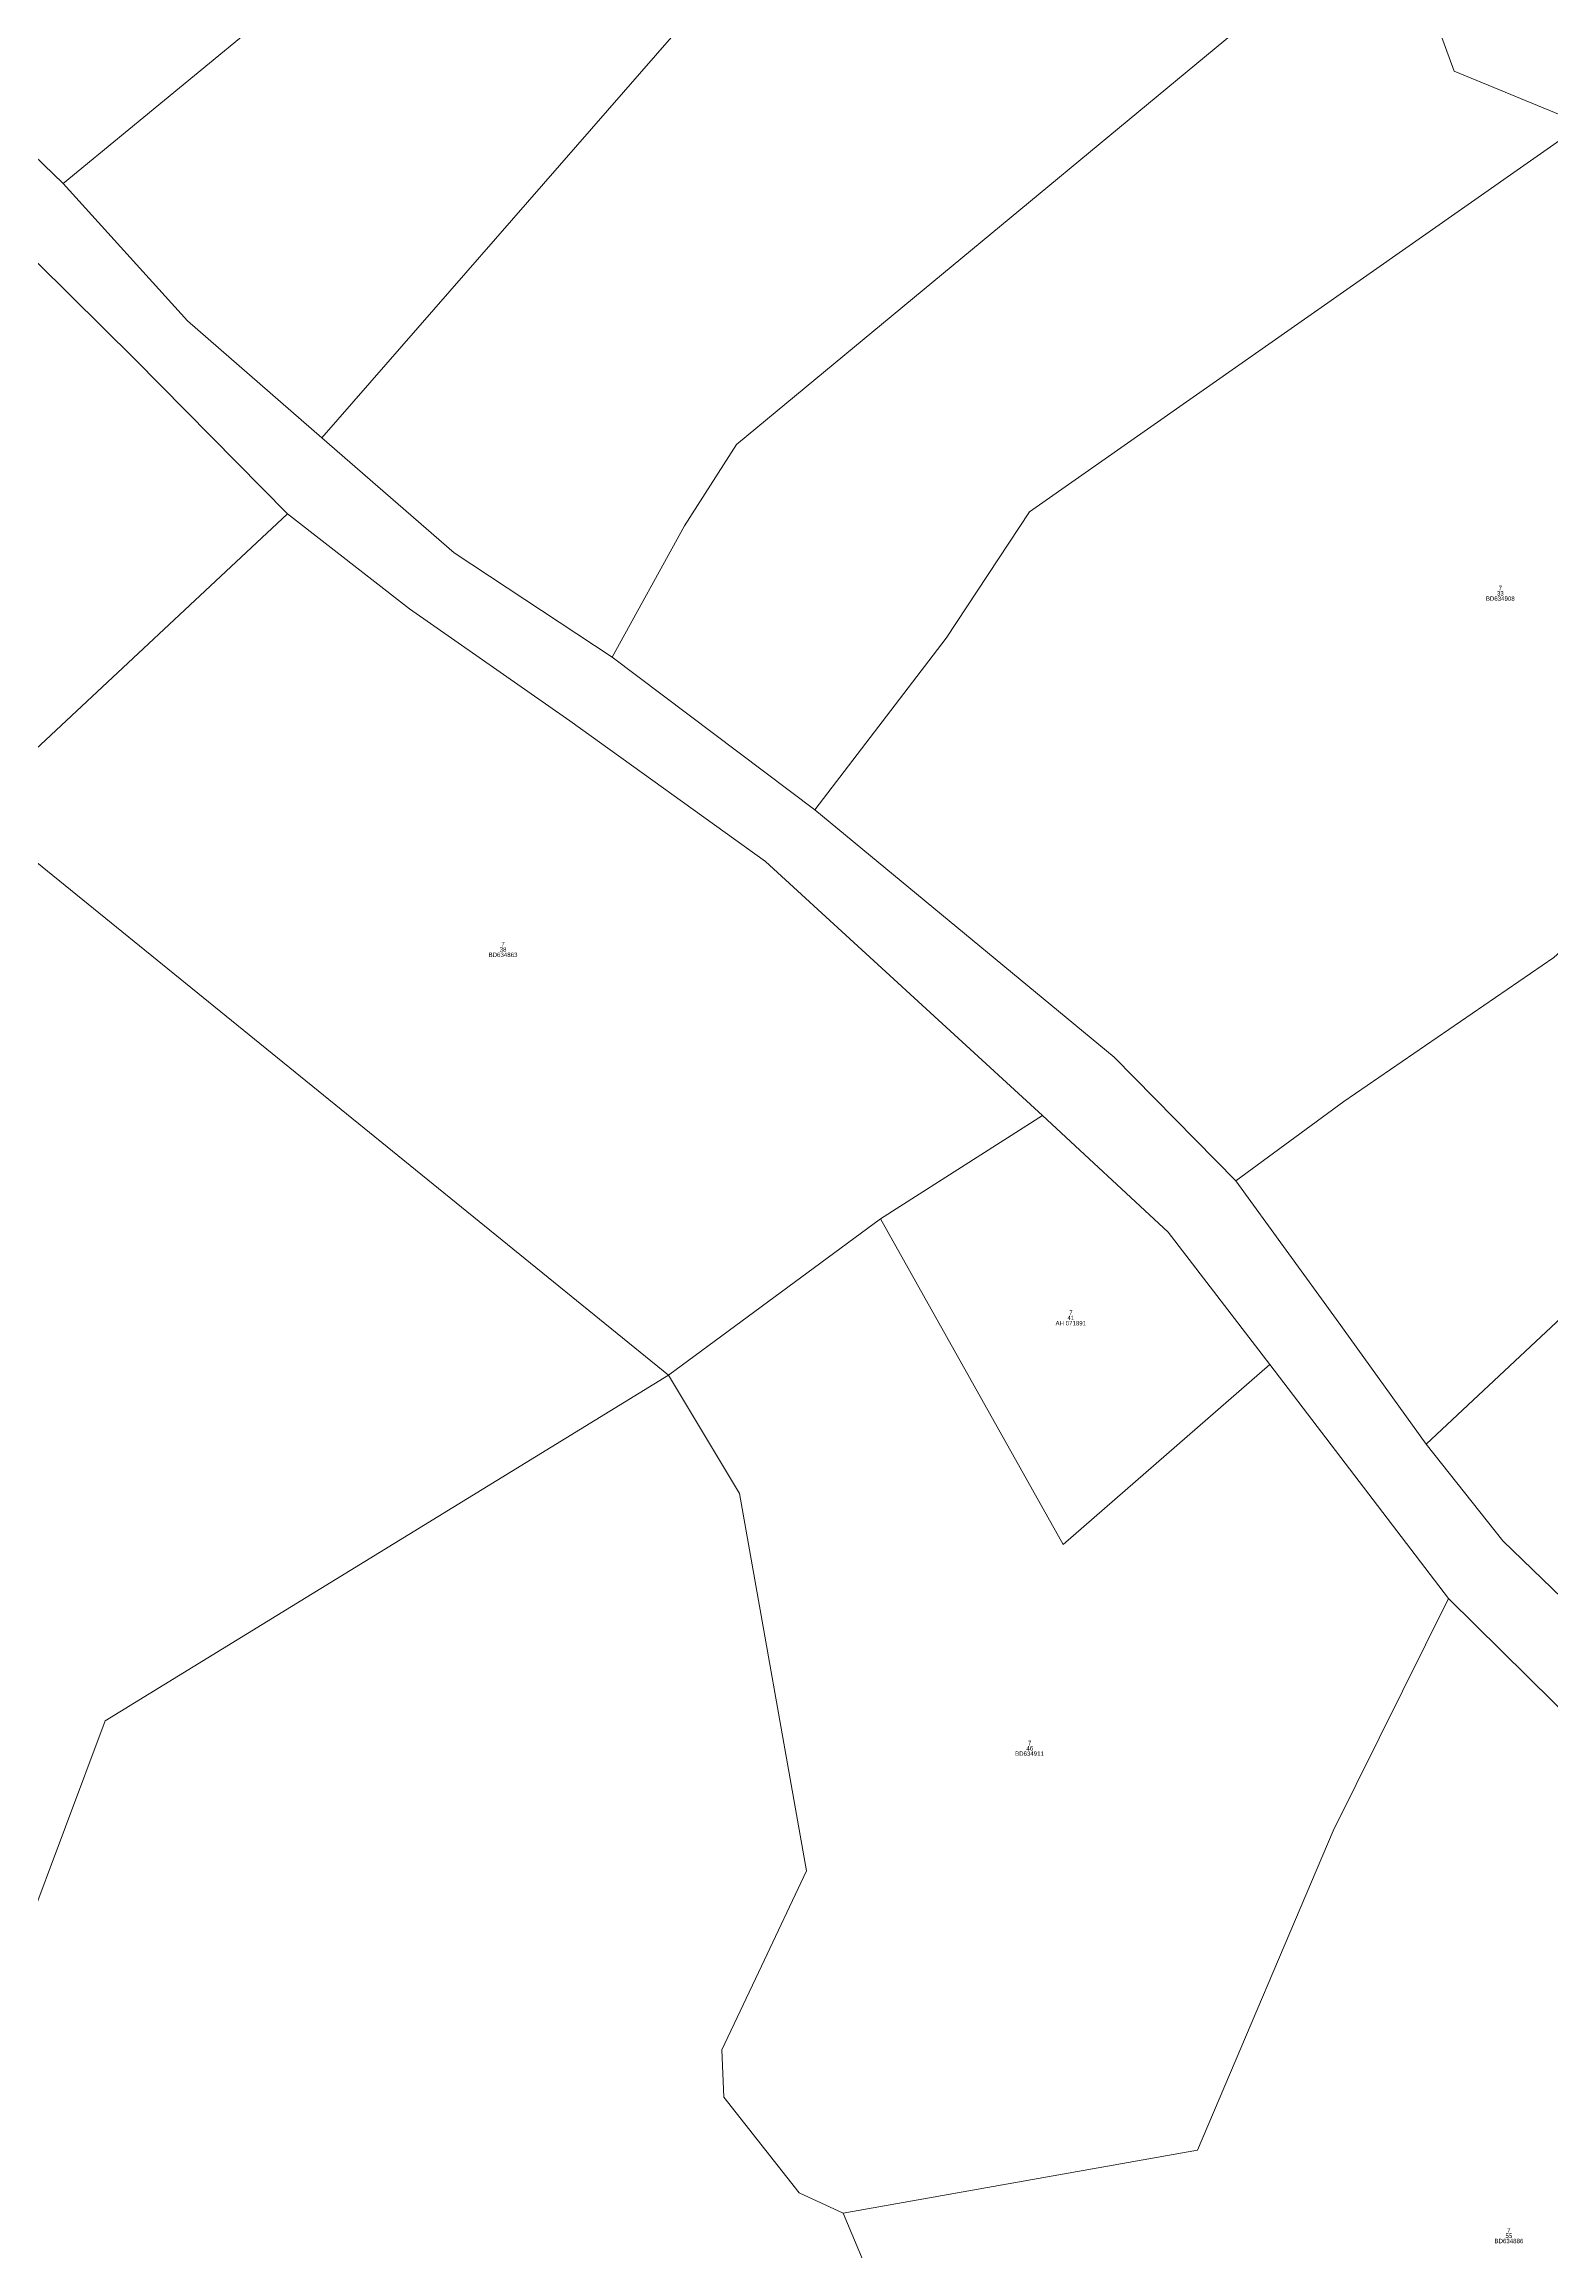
# Model space of a CAD drawing. Header units: metres. Extents: x 547915 to 556085, y 1814738 to 1822008.
# Drawn here: x 550221.2 to 550391.5, y 1819458.8 to 1819708.2 of the extents above; entities that cross this region are included whole.
import ezdxf
from ezdxf.enums import TextEntityAlignment as Align

# ---------------------------------------------------------------- set-up
doc = ezdxf.new("R2010")
doc.units = ezdxf.units.M
doc.header["$LTSCALE"] = 1.6
doc.layers.add('10', color=7, linetype='Continuous', lineweight=13)
doc.layers.add('23', color=7, linetype='Continuous', lineweight=13)
doc.layers.add('20', color=7, linetype='Continuous')

msp = doc.modelspace()

# ---------------------------------------------------------------- linework, layer by layer
at = {"layer": '10'}
for p, q in [((550219.01, 1819627.44), (550248.66, 1819655.17)), ((550377.35, 1819550.05), (550452.68, 1819620.71)), ((550333.99, 1819587.2), (550315.68, 1819575.51)), ((550315.68, 1819575.51), (550291.73, 1819557.86)), ((550329.56, 1819419.96), (550311.47, 1819463.2))]:
    msp.add_line(p, q, dxfattribs=at)
for points in [[(550223.33, 1819692.47), (550253, 1819716.93), (550260.32, 1819730.73), (550319.37, 1819779.19)], [(550319.37, 1819779.19), (550325.98, 1819750.74), (550324.35, 1819746.02), (550252.53, 1819663.73)], [(550285.37, 1819638.95), (550293.52, 1819653.81), (550299.42, 1819663), (550373.5, 1819724.33)], [(550395.02, 1819699.17), (550380.5, 1819705.17), (550373.5, 1819724.33)], [(550395.02, 1819699.17), (550332.5, 1819655.38), (550323.09, 1819641.11), (550308.27, 1819621.73)], [(550477.41, 1819696.73), (550427.52, 1819637.36), (550391.75, 1819605.05), (550368.04, 1819588.76), (550355.84, 1819579.79)], [(550291.73, 1819557.86), (550218.34, 1819617.39), (550219.01, 1819627.44)], [(550359.65, 1819559.04), (550336.32, 1819538.74), (550315.68, 1819575.51)], [(550210.1, 1819470.9), (550228.06, 1819518.82), (550291.73, 1819557.86)], [(550291.73, 1819557.86), (550299.75, 1819544.47), (550307.32, 1819501.84), (550302.24, 1819491.07), (550297.75, 1819481.65), (550297.97, 1819476.3), (550306.5, 1819465.5), (550311.47, 1819463.2)], [(550379.84, 1819532.61), (550366.84, 1819506.38), (550351.5, 1819470.32), (550311.47, 1819463.2)]]:
    msp.add_lwpolyline(points, dxfattribs=at)
at = {"layer": '23'}
msp.add_line((550308.27, 1819621.73), (550285.37, 1819638.95), dxfattribs=at)
for points in [[(550223.33, 1819692.47), (550207.77, 1819707.46), (550194.71, 1819723.21), (550180.81, 1819741.71)], [(550202.01, 1819701.7), (550231.44, 1819672.61), (550248.66, 1819655.17)], [(550252.53, 1819663.73), (550237.37, 1819676.95), (550223.33, 1819692.47)], [(550285.37, 1819638.95), (550267.49, 1819650.75), (550252.53, 1819663.73)], [(550333.99, 1819587.2), (550302.67, 1819615.89), (550280.58, 1819631.77), (550262.44, 1819644.43), (550248.66, 1819655.17)], [(550355.84, 1819579.79), (550342.09, 1819593.76), (550308.27, 1819621.73)], [(550333.99, 1819587.2), (550348.17, 1819573.99), (550359.65, 1819559.04), (550379.84, 1819532.61)], [(550377.35, 1819550.05), (550367.19, 1819564.14), (550355.84, 1819579.79)], [(550472.25, 1819509.59), (550448.52, 1819496.5), (550426.32, 1819500.32), (550422.76, 1819503.63), (550385.99, 1819539.12), (550377.35, 1819550.05)], [(550379.84, 1819532.61), (550415.65, 1819497.32), (550432.67, 1819480.16), (550441.13, 1819467.75), (550446.38, 1819457.02), (550448.67, 1819449.71), (550446.98, 1819439.34), (550443.69, 1819433.5), (550422.23, 1819417.12), (550411.72, 1819405.49)]]:
    msp.add_lwpolyline(points, dxfattribs=at)

# ---------------------------------------------------------------- texts
at = {"layer": '20'}
for s, p in [('BD634908', (550385.705, 1819645.33)), ('BD634908', (550385.705, 1819645.33)), ('BD634863', (550273.02, 1819605.09)), ('BD634886', (550386.685, 1819459.79)), ('BD634886', (550386.685, 1819459.79))]:
    msp.add_text(s, height=0.5, dxfattribs=at).set_placement(p, align=Align.CENTER)
for s, width, p in [('33', 0.95, (550385.715, 1819645.93)), ('33', 0.95, (550385.715, 1819645.93)), ('7', 0.95, (550385.715, 1819646.53)), ('7', 0.95, (550385.715, 1819646.53)), ('38', 0.95, (550273.025, 1819605.69)), ('7', 0.95, (550273.025, 1819606.29)), ('AH 071891', 0.95, (550337.175, 1819563.47)), ('41', 0.85, (550337.17, 1819564.07)), ('7', 0.9, (550337.19, 1819564.67)), ('46', 0.95, (550332.54, 1819515.45)), ('7', 0.9, (550332.53, 1819516.05)), ('BD634911', 0.95, (550332.51, 1819514.85)), ('7', 0.9, (550386.67, 1819460.99)), ('7', 0.9, (550386.67, 1819460.99)), ('55', 0.95, (550386.675, 1819460.39)), ('55', 0.95, (550386.675, 1819460.39))]:
    msp.add_text(s, height=0.5, dxfattribs=dict(at, width=width)).set_placement(p, align=Align.CENTER)

doc.saveas('drawing.dxf')
